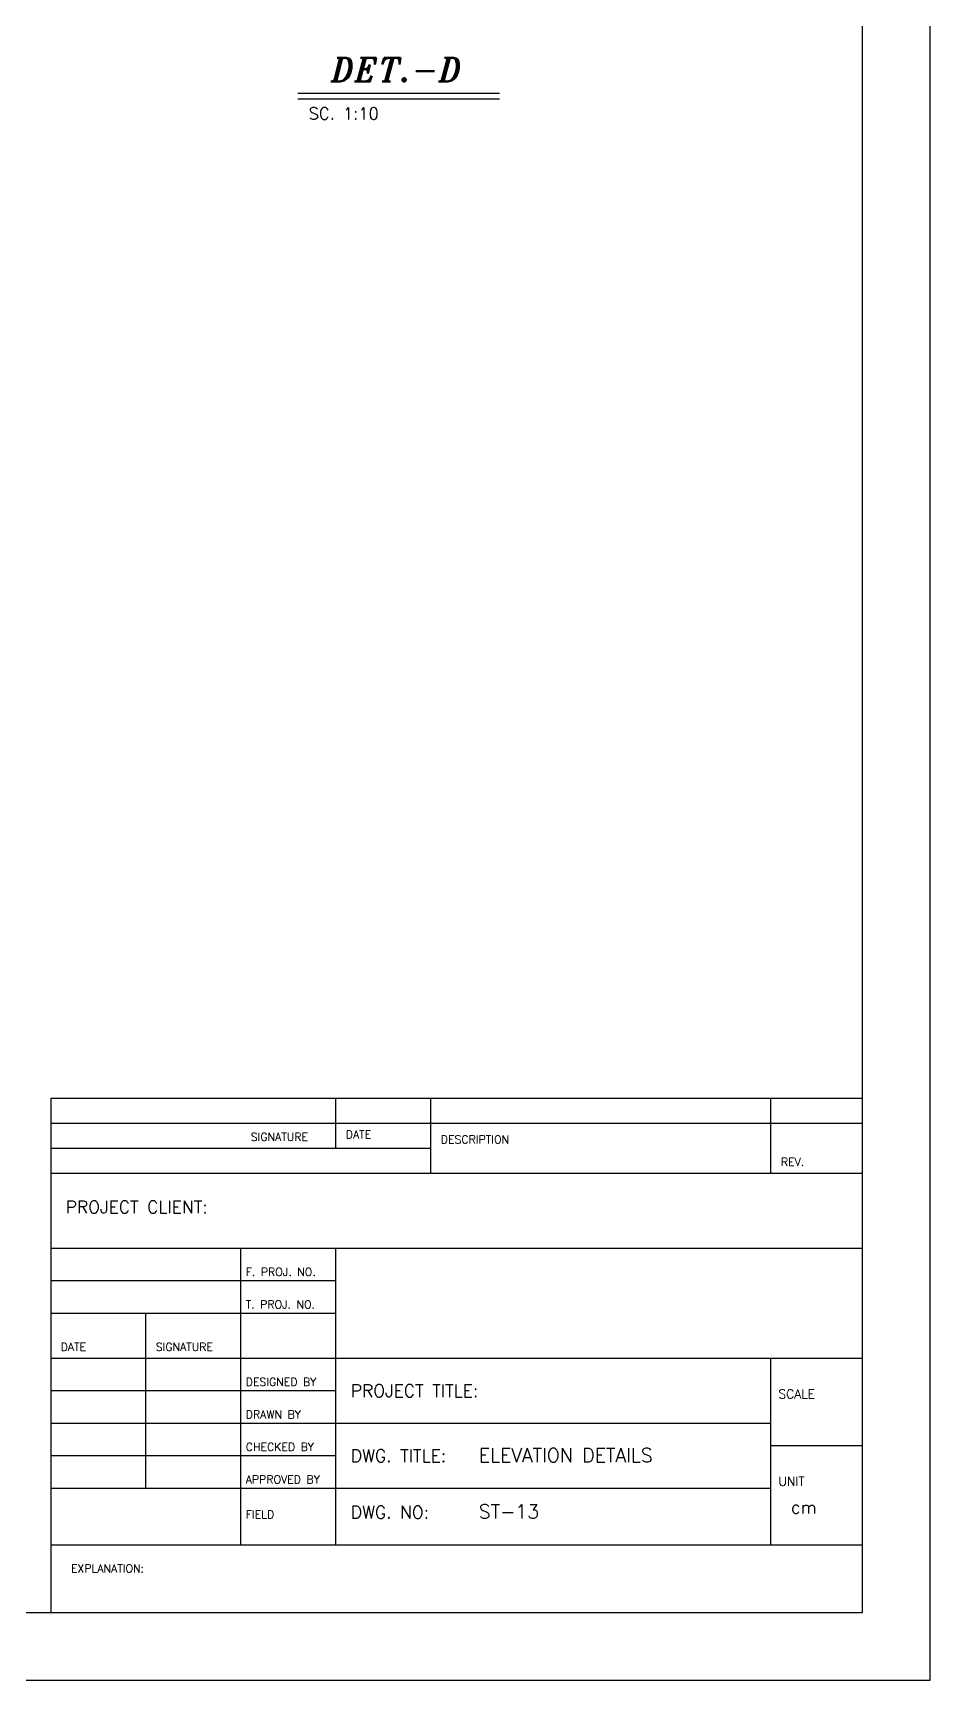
# Model space of a CAD drawing. Header units: inches. Extents: x 460503 to 460688, y 47570 to 48852.
# Drawn here: x 460571.38 to 460590.15, y 48007.6 to 48042.07 of the extents above; entities that cross this region are included whole.
import ezdxf
from ezdxf.enums import TextEntityAlignment as Align

# ---------------------------------------------------------------- set-up
doc = ezdxf.new("R2010")
doc.units = ezdxf.units.IN
doc.header["$MEASUREMENT"] = 0
for name, color, linetype in [('1', 1, 'Continuous'), ('3G', 3, 'Continuous'), ('6M', 6, 'Continuous'), ('DIM', 8, 'Continuous'), ('E10', 3, 'Continuous'), ('lateral brace', 5, 'Continuous'), ('Layer4', 118, 'Continuous')]:
    doc.layers.add(name, color=color, linetype=linetype)
doc.styles.add('E100', font='SIMPLEX.shx', dxfattribs={"width": 0.7})
doc.styles.add('ITALICT', font='italict')
doc.styles.add('ROMANS', font='ROMANS', dxfattribs={"width": 0.8})

msp = doc.modelspace()

# ---------------------------------------------------------------- linework, layer by layer
at = {"layer": '1'}
for p, q in [((460571.74860333, 48019.77046194), (460571.74860333, 48009.01534443)), ((460571.74860333, 48019.77046194), (460571.74860333, 48010.42792797)), ((460588.72955203, 48019.77046194), (460571.74860333, 48019.77046194)), ((460577.71284497, 48018.72410375), (460577.71284497, 48019.77046194)), ((460579.70092552, 48018.20092466), (460579.70092552, 48019.77046194)), ((460586.81616116, 48018.20092466), (460586.81616116, 48019.77046194)), ((460588.72955203, 48019.24728285), (460571.74860333, 48019.24728285)), ((460579.70092552, 48018.72410375), (460571.74860333, 48018.72410375)), ((460588.72955203, 48018.20092466), (460571.74860333, 48018.20092466)), ((460588.72955203, 48016.63138739), (460571.74860333, 48016.63138739)), ((460575.72476443, 48010.42792797), (460575.72476443, 48016.63138739)), ((460577.71284497, 48010.42792797), (460577.71284497, 48016.63138739)), ((460577.71284497, 48015.95125457), (460571.74860333, 48015.95125457)), ((460577.71284497, 48015.27112175), (460571.74860333, 48015.27112175)), ((460573.73668388, 48011.60886811), (460573.73668388, 48015.27112175)), ((460577.71284497, 48014.32939939), (460571.74860333, 48014.32939939)), ((460588.72955203, 48014.32939939), (460577.71284497, 48014.32939939)), ((460586.81616116, 48010.42792797), (460586.81616116, 48014.32939939)), ((460577.71284497, 48013.64926657), (460571.74860333, 48013.64926657)), ((460586.81616116, 48012.96913375), (460571.74860333, 48012.96913375)), ((460577.71284497, 48012.28900093), (460571.74860333, 48012.28900093)), ((460588.72955203, 48012.49827257), (460586.81616116, 48012.49827257)), ((460577.71284497, 48011.60886811), (460571.74860333, 48011.60886811)), ((460586.81616116, 48011.60886811), (460577.71284497, 48011.60886811)), ((460571.74860333, 48010.42792797), (460588.72955203, 48010.42792797))]:
    msp.add_line(p, q, dxfattribs=at)
msp.add_lwpolyline([(460507.46120186, 48009.01534443), (460588.72955203, 48009.01534443), (460588.72955203, 48065.64834106), (460507.46120186, 48065.64834106)], close=True, dxfattribs=at)
at = {"layer": '3G'}
msp.add_line((460576.91892694, 48040.68458944, 0.02185374), (460581.13473881, 48040.68458944, 0.02185374), dxfattribs=at)
at = {"layer": '6M'}
msp.add_line((460576.91892694, 48040.80458944, 0.02185374), (460581.13473881, 48040.80458944, 0.02185374), dxfattribs=at)
at = {"layer": 'DIM'}
msp.add_lwpolyline([(460506.04537694, 48007.59951951), (460590.14537694, 48007.59951951), (460590.14537694, 48067.06416598), (460506.04537694, 48067.06416598)], close=True, dxfattribs=at)
at = {"layer": 'lateral brace'}
msp.add_lwpolyline([(460506.04537694, 48007.59951951), (460590.14537694, 48007.59951951), (460590.14537694, 48067.06416598), (460506.04537694, 48067.06416598)], close=True, dxfattribs=at)
at = {"layer": 'Layer4'}
msp.add_lwpolyline([(460590.14537694, 48067.06416598), (460506.04537694, 48067.06416598), (460506.04537694, 48007.59951951), (460590.14537694, 48007.59951951)], close=True, dxfattribs=at)

# ---------------------------------------------------------------- texts
at = {"layer": '1', "style": 'ROMANS'}
for s, height, p in [('DATE', 0.167417309, (460577.92211661, 48018.93337539)), ('SIGNATURE', 0.167417309, (460575.93403606, 48018.88105748)), ('DESCRIPTION', 0.1674173092, (460579.91019716, 48018.82873957)), ('REV.', 0.167417309, (460587.0254328, 48018.35787839)), ('PROJECT CLIENT:', 0.2615895456, (460572.06251079, 48017.36657596)), ('F. PROJ. NO.', 0.1674173092, (460575.82940024, 48016.05589039)), ('T. PROJ. NO.', 0.1674173092, (460575.82940024, 48015.37575757)), ('DATE', 0.167417309, (460571.95787497, 48014.48635312)), ('SIGNATURE', 0.167417309, (460573.94595552, 48014.48635312)), ('DESIGNED BY', 0.1674173092, (460575.82940024, 48013.75390239)), ('PROJECT TITLE:', 0.2615895456, (460578.02675243, 48013.52225898)), ('SCALE', 0.188344473, (460586.97311489, 48013.49231284)), ('DRAWN BY', 0.167417309, (460575.82940024, 48013.07376957)), ('CHECKED BY', 0.167417309, (460575.82940024, 48012.39363675)), ('DWG. TITLE:', 0.2615895456, (460578.02675243, 48012.16199335)), ('APPROVED BY', 0.1674173092, (460575.82940024, 48011.71350393)), ('UNIT', 0.188344473, (460586.97311489, 48011.66118602)), ('DWG. NO:', 0.261589546, (460578.02675243, 48010.98105321)), ('cm', 0.261589546, (460587.23470443, 48011.08568902)), ('FIELD', 0.167417309, (460575.82940024, 48010.98105321)), ('EXPLANATION:', 0.1674173092, (460572.17270318, 48009.85231413))]:
    msp.add_text(s, height=height, dxfattribs=at).set_placement(p)
at = {"layer": '3G', "style": 'ROMANS'}
msp.add_text('SC. 1:10', height=0.25, dxfattribs=at).set_placement((460577.87886111, 48040.38149236, 0.02185374), align=Align.MIDDLE)
at = {"layer": '6M', "style": 'ITALICT'}
msp.add_text('DET.-D', height=0.5, dxfattribs=at).set_placement((460577.61148884, 48041.04770336, 0.02185374))
at = {"layer": 'E10', "color": 3, "style": 'E100'}
for s, p in [('ELEVATION DETAILS', (460580.70460128, 48012.16199335)), ('ST-13', (460580.70460128, 48010.98105321))]:
    msp.add_text(s, height=0.28865, dxfattribs=at).set_placement(p)

doc.saveas('drawing.dxf')
